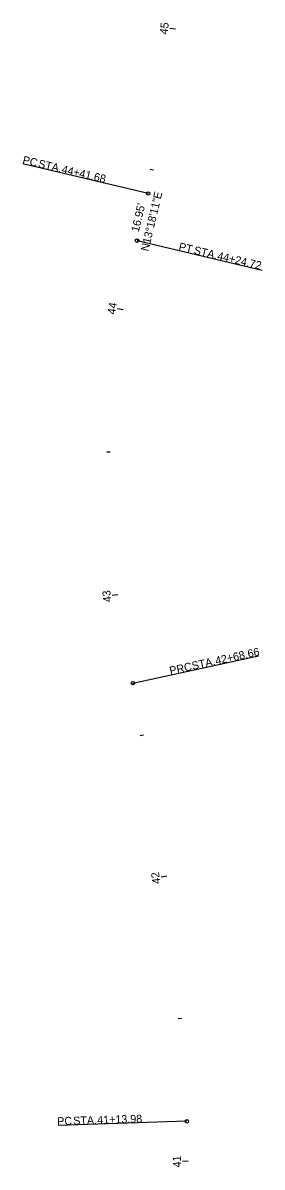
# Model space of a CAD drawing. Extents: x 152209 to 152802, y 326513 to 329812.
# Drawn here: x 152662.5 to 152746.2, y 329012 to 329412.3 of the extents above; entities that cross this region are included whole.
import ezdxf

# ---------------------------------------------------------------- set-up
doc = ezdxf.new("R2010")
doc.units = 0
for name, color, linetype in [('DT_X_Break_Line', 7, 'Continuous'), ('DT_X_Contour_Major', 7, 'Continuous'), ('DT_X_Spot_Elev', 7, 'Continuous'), ('DT_X_Void', 7, 'Continuous')]:
    doc.layers.add(name, color=color, linetype=linetype)

msp = doc.modelspace()

# ---------------------------------------------------------------- linework, layer by layer
at = {"layer": 'DT_X_Spot_Elev'}
for p, q in [((152706.34, 329352.61), (152662.54, 329362.96)), ((152702.44, 329336.11), (152746.23, 329325.75)), ((152701.01, 329181.34), (152744.98, 329190.89)), ((152719.88, 329028.03), (152674.9, 329026.62))]:
    msp.add_line(p, q, dxfattribs=at)
for centre in [(152706.34, 329352.61), (152702.44, 329336.11), (152701.01, 329181.34), (152719.88, 329028.03)]:
    msp.add_circle(centre, 0.6, dxfattribs=at)
at = {"layer": 'DT_X_Void'}
for p, q in [((152715.87, 329410.1), (152713.88, 329410.29)), ((152708.17, 329360.72), (152707, 329360.98)), ((152697.6, 329311.87), (152695.63, 329312.19)), ((152693.1, 329262.11), (152691.9, 329262.13)), ((152695.74, 329212.22), (152693.75, 329211.98)), ((152704.76, 329163.06), (152703.58, 329162.83)), ((152712.84, 329113.73), (152710.85, 329113.46)), ((152717.99, 329064), (152716.79, 329063.91)), ((152720.32, 329014.06), (152718.32, 329014))]:
    msp.add_line(p, q, dxfattribs=at)

# ---------------------------------------------------------------- texts
at = {"layer": 'DT_X_Break_Line'}
msp.add_text("16.95'", height=2.8, rotation=76.697, dxfattribs=at).set_placement((152703.06, 329338.95))
at = {"layer": 'DT_X_Contour_Major'}
msp.add_text('N13°18\'11"E', height=2.8, rotation=76.697, dxfattribs=at).set_placement((152706.44, 329332.2))
at = {"layer": 'DT_X_Spot_Elev'}
for s, rotation, p in [('PC', 346.697, (152662.2, 329363.09)), (' STA. ', 346.697, (152666.66, 329362.03)), ('44+41.68', 346.697, (152675.86, 329359.86)), ('PT', 346.697, (152716.83, 329332.75)), (' STA. ', 346.697, (152721.12, 329331.73)), ('44+24.72', 346.697, (152730.32, 329329.56)), ('42+68.66', 12.2449, (152730.15, 329187.71)), ('PRC', 12.2449, (152714.13, 329184.23)), (' STA. ', 12.2449, (152720.91, 329185.71)), ('PC', 1.7907, (152674.54, 329026.65)), (' STA. ', 1.7907, (152679.12, 329026.8)), ('41+13.98', 1.7907, (152688.57, 329027.09))]:
    msp.add_text(s, height=2.8, rotation=rotation, dxfattribs=at).set_placement(p)
at = {"layer": 'DT_X_Void'}
for s, rotation, p in [('45', 84.4684, (152713.17, 329408.16)), ('44', 80.7444, (152694.79, 329310.14)), ('43', 97.1147, (152693.52, 329209.78)), ('42', 97.6045, (152710.65, 329111.25)), ('41', 91.7907, (152717.88, 329011.95))]:
    msp.add_text(s, height=2.8, rotation=rotation, dxfattribs=at).set_placement(p)

doc.saveas('drawing.dxf')
